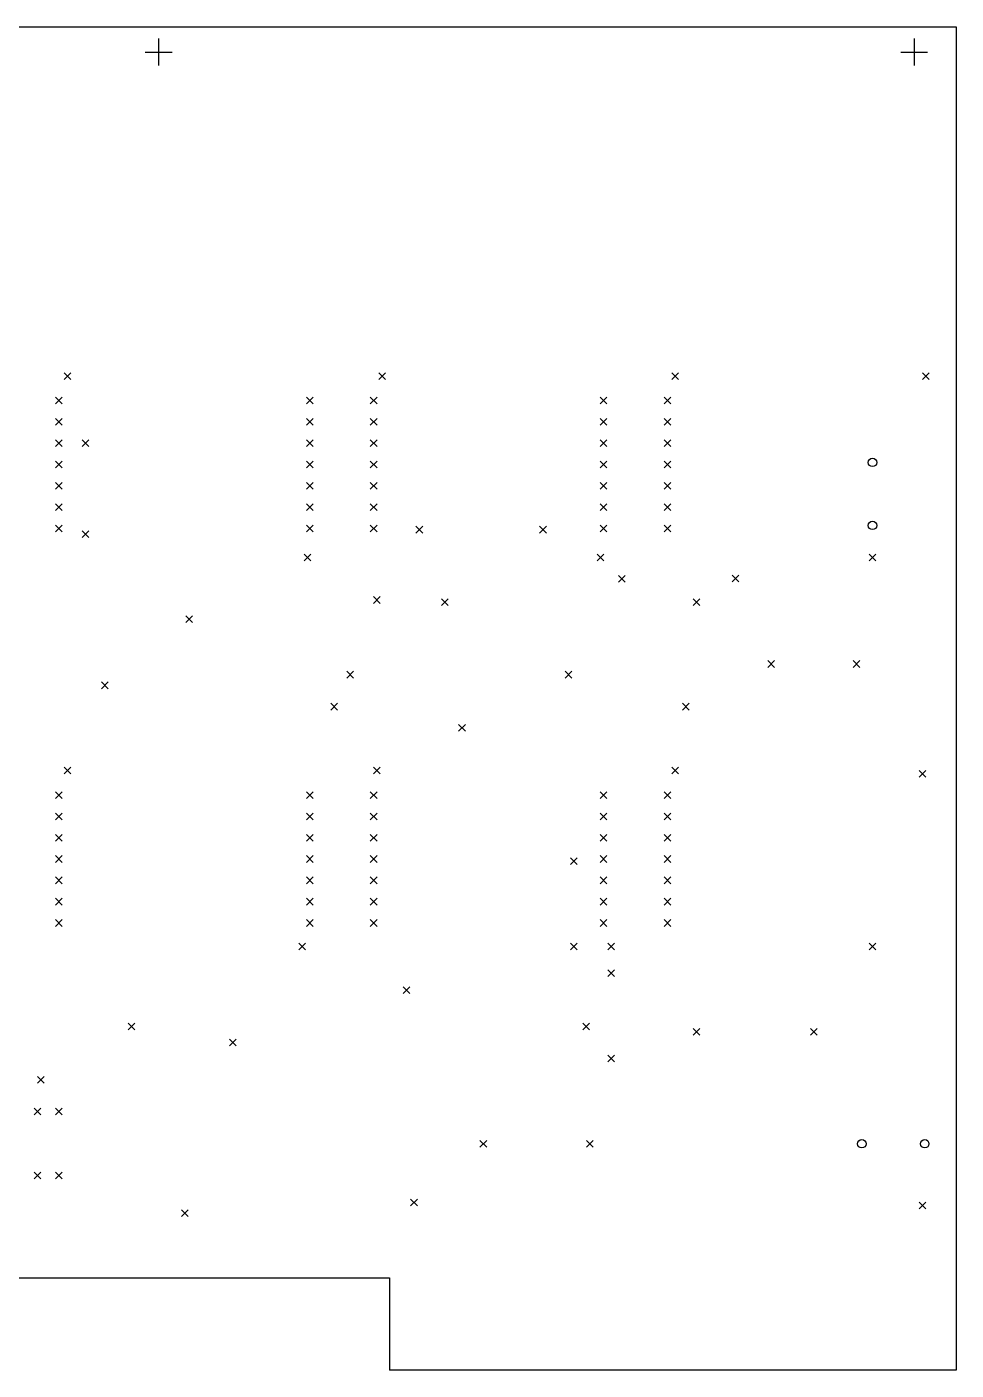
# Model space of a CAD drawing. Extents: x 2.63 to 11.42, y -9.45 to -2.36.
# Drawn here: x 7.06 to 11.42, y -8.66 to -2.36 of the extents above; entities that cross this region are included whole.
import ezdxf

# ---------------------------------------------------------------- set-up
doc = ezdxf.new("R2010")
doc.units = 0
doc.header["$MEASUREMENT"] = 0
doc.layers.add('BLACK', color=7, linetype='CONTINUOUS')

msp = doc.modelspace()

# ---------------------------------------------------------------- linework, layer by layer
at = {"layer": 'BLACK', "linetype": 'CONTINUOUS'}
for p, q in [((2.75591, -2.3622), (11.4173, -2.3622)), ((11.4173, -2.3622), (11.4173, -8.66142)), ((7.67717, -2.41732), (7.67717, -2.54331)), ((11.2205, -2.41732), (11.2205, -2.54331)), ((7.61417, -2.48031), (7.74016, -2.48031)), ((11.1575, -2.48031), (11.2835, -2.48031)), ((7.23425, -3.98425), (7.26575, -4.01575)), ((7.26575, -3.98425), (7.23425, -4.01575)), ((8.70925, -3.98425), (8.74075, -4.01575)), ((8.74075, -3.98425), (8.70925, -4.01575)), ((10.0843, -3.98425), (10.1157, -4.01575)), ((10.1157, -3.98425), (10.0843, -4.01575)), ((11.2593, -3.98425), (11.2907, -4.01575)), ((11.2907, -3.98425), (11.2593, -4.01575)), ((7.1937, -4.09843), (7.2252, -4.12992)), ((7.2252, -4.09843), (7.1937, -4.12992)), ((8.37008, -4.09843), (8.40157, -4.12992)), ((8.40157, -4.09843), (8.37008, -4.12992)), ((8.67008, -4.09843), (8.70157, -4.12992)), ((8.70157, -4.09843), (8.67008, -4.12992)), ((9.74803, -4.09843), (9.77953, -4.12992)), ((9.77953, -4.09843), (9.74803, -4.12992)), ((10.048, -4.09843), (10.0795, -4.12992)), ((10.0795, -4.09843), (10.048, -4.12992)), ((7.1937, -4.19843), (7.2252, -4.22992)), ((7.2252, -4.19843), (7.1937, -4.22992)), ((8.37008, -4.19843), (8.40157, -4.22992)), ((8.40157, -4.19843), (8.37008, -4.22992)), ((8.67008, -4.19843), (8.70157, -4.22992)), ((8.70157, -4.19843), (8.67008, -4.22992)), ((9.74803, -4.19843), (9.77953, -4.22992)), ((9.77953, -4.19843), (9.74803, -4.22992)), ((10.048, -4.19843), (10.0795, -4.22992)), ((10.0795, -4.19843), (10.048, -4.22992)), ((7.1937, -4.29843), (7.2252, -4.32992)), ((7.2252, -4.29843), (7.1937, -4.32992)), ((7.31843, -4.29843), (7.34992, -4.32992)), ((7.34992, -4.29843), (7.31843, -4.32992)), ((8.37008, -4.29843), (8.40157, -4.32992)), ((8.40157, -4.29843), (8.37008, -4.32992)), ((8.67008, -4.29843), (8.70157, -4.32992)), ((8.70157, -4.29843), (8.67008, -4.32992)), ((9.74803, -4.29843), (9.77953, -4.32992)), ((9.77953, -4.29843), (9.74803, -4.32992)), ((10.048, -4.29843), (10.0795, -4.32992)), ((10.0795, -4.29843), (10.048, -4.32992)), ((7.1937, -4.39843), (7.2252, -4.42992)), ((7.2252, -4.39843), (7.1937, -4.42992)), ((8.37008, -4.39843), (8.40157, -4.42992)), ((8.40157, -4.39843), (8.37008, -4.42992)), ((8.67008, -4.39843), (8.70157, -4.42992)), ((8.70157, -4.39843), (8.67008, -4.42992)), ((9.74803, -4.39843), (9.77953, -4.42992)), ((9.77953, -4.39843), (9.74803, -4.42992)), ((10.048, -4.39843), (10.0795, -4.42992)), ((10.0795, -4.39843), (10.048, -4.42992)), ((7.1937, -4.49843), (7.2252, -4.52992)), ((7.2252, -4.49843), (7.1937, -4.52992)), ((8.37008, -4.49843), (8.40157, -4.52992)), ((8.40157, -4.49843), (8.37008, -4.52992)), ((8.67008, -4.49843), (8.70157, -4.52992)), ((8.70157, -4.49843), (8.67008, -4.52992)), ((9.74803, -4.49843), (9.77953, -4.52992)), ((9.77953, -4.49843), (9.74803, -4.52992)), ((10.048, -4.49843), (10.0795, -4.52992)), ((10.0795, -4.49843), (10.048, -4.52992)), ((7.1937, -4.59843), (7.2252, -4.62992)), ((7.2252, -4.59843), (7.1937, -4.62992)), ((8.37008, -4.59843), (8.40157, -4.62992)), ((8.40157, -4.59843), (8.37008, -4.62992)), ((8.67008, -4.59843), (8.70157, -4.62992)), ((8.70157, -4.59843), (8.67008, -4.62992)), ((9.74803, -4.59843), (9.77953, -4.62992)), ((9.77953, -4.59843), (9.74803, -4.62992)), ((10.048, -4.59843), (10.0795, -4.62992)), ((10.0795, -4.59843), (10.048, -4.62992)), ((7.1937, -4.69843), (7.2252, -4.72992)), ((7.2252, -4.69843), (7.1937, -4.72992)), ((8.37008, -4.69843), (8.40157, -4.72992)), ((8.40157, -4.69843), (8.37008, -4.72992)), ((8.67008, -4.69843), (8.70157, -4.72992)), ((8.70157, -4.69843), (8.67008, -4.72992)), ((8.88425, -4.70425), (8.91575, -4.73575)), ((8.91575, -4.70425), (8.88425, -4.73575)), ((9.46425, -4.70425), (9.49575, -4.73575)), ((9.49575, -4.70425), (9.46425, -4.73575)), ((9.74803, -4.69843), (9.77953, -4.72992)), ((9.77953, -4.69843), (9.74803, -4.72992)), ((10.048, -4.69843), (10.0795, -4.72992)), ((10.0795, -4.69843), (10.048, -4.72992)), ((7.31843, -4.72508), (7.34992, -4.75657)), ((7.34992, -4.72508), (7.31843, -4.75657)), ((8.35925, -4.83425), (8.39075, -4.86575)), ((8.39075, -4.83425), (8.35925, -4.86575)), ((9.73425, -4.83425), (9.76575, -4.86575)), ((9.76575, -4.83425), (9.73425, -4.86575)), ((11.0093, -4.83425), (11.0407, -4.86575)), ((11.0407, -4.83425), (11.0093, -4.86575)), ((9.83425, -4.93425), (9.86575, -4.96575)), ((9.86575, -4.93425), (9.83425, -4.96575)), ((10.3663, -4.93372), (10.3978, -4.96522)), ((10.3978, -4.93372), (10.3663, -4.96522)), ((8.68425, -5.03425), (8.71575, -5.06575)), ((8.71575, -5.03425), (8.68425, -5.06575)), ((9.00425, -5.04425), (9.03575, -5.07575)), ((9.03575, -5.04425), (9.00425, -5.07575)), ((10.1843, -5.04425), (10.2157, -5.07575)), ((10.2157, -5.04425), (10.1843, -5.07575)), ((7.80425, -5.12425), (7.83575, -5.15575)), ((7.83575, -5.12425), (7.80425, -5.15575)), ((10.5343, -5.33425), (10.5657, -5.36575)), ((10.5657, -5.33425), (10.5343, -5.36575)), ((10.9343, -5.33425), (10.9657, -5.36575)), ((10.9657, -5.33425), (10.9343, -5.36575)), ((8.55925, -5.38425), (8.59075, -5.41575)), ((8.59075, -5.38425), (8.55925, -5.41575)), ((9.58425, -5.38425), (9.61575, -5.41575)), ((9.61575, -5.38425), (9.58425, -5.41575)), ((7.40925, -5.43425), (7.44075, -5.46575)), ((7.44075, -5.43425), (7.40925, -5.46575)), ((8.48425, -5.53425), (8.51575, -5.56575)), ((8.51575, -5.53425), (8.48425, -5.56575)), ((10.1343, -5.53425), (10.1657, -5.56575)), ((10.1657, -5.53425), (10.1343, -5.56575)), ((9.08425, -5.63425), (9.11575, -5.66575)), ((9.11575, -5.63425), (9.08425, -5.66575)), ((7.23425, -5.83425), (7.26575, -5.86575)), ((7.26575, -5.83425), (7.23425, -5.86575)), ((8.68425, -5.83425), (8.71575, -5.86575)), ((8.71575, -5.83425), (8.68425, -5.86575)), ((10.0843, -5.83425), (10.1157, -5.86575)), ((10.1157, -5.83425), (10.0843, -5.86575)), ((11.2443, -5.84917), (11.2758, -5.88067)), ((11.2758, -5.84917), (11.2443, -5.88067)), ((7.1937, -5.94882), (7.2252, -5.98031)), ((7.2252, -5.94882), (7.1937, -5.98031)), ((8.37008, -5.94882), (8.40157, -5.98031)), ((8.40157, -5.94882), (8.37008, -5.98031)), ((8.67008, -5.94882), (8.70157, -5.98031)), ((8.70157, -5.94882), (8.67008, -5.98031)), ((9.74803, -5.94882), (9.77953, -5.98031)), ((9.77953, -5.94882), (9.74803, -5.98031)), ((10.048, -5.94882), (10.0795, -5.98031)), ((10.0795, -5.94882), (10.048, -5.98031)), ((7.1937, -6.04882), (7.2252, -6.08031)), ((7.2252, -6.04882), (7.1937, -6.08031)), ((8.37008, -6.04882), (8.40157, -6.08031)), ((8.40157, -6.04882), (8.37008, -6.08031)), ((8.67008, -6.04882), (8.70157, -6.08031)), ((8.70157, -6.04882), (8.67008, -6.08031)), ((9.74803, -6.04882), (9.77953, -6.08031)), ((9.77953, -6.04882), (9.74803, -6.08031)), ((10.048, -6.04882), (10.0795, -6.08031)), ((10.0795, -6.04882), (10.048, -6.08031)), ((7.1937, -6.14882), (7.2252, -6.18031)), ((7.2252, -6.14882), (7.1937, -6.18031)), ((8.37008, -6.14882), (8.40157, -6.18031)), ((8.40157, -6.14882), (8.37008, -6.18031)), ((8.67008, -6.14882), (8.70157, -6.18031)), ((8.70157, -6.14882), (8.67008, -6.18031)), ((9.74803, -6.14882), (9.77953, -6.18031)), ((9.77953, -6.14882), (9.74803, -6.18031)), ((10.048, -6.14882), (10.0795, -6.18031)), ((10.0795, -6.14882), (10.048, -6.18031)), ((7.1937, -6.24882), (7.2252, -6.28031)), ((7.2252, -6.24882), (7.1937, -6.28031)), ((8.37008, -6.24882), (8.40157, -6.28031)), ((8.40157, -6.24882), (8.37008, -6.28031)), ((8.67008, -6.24882), (8.70157, -6.28031)), ((8.70157, -6.24882), (8.67008, -6.28031)), ((9.60925, -6.25925), (9.64075, -6.29075)), ((9.64075, -6.25925), (9.60925, -6.29075)), ((9.74803, -6.24882), (9.77953, -6.28031)), ((9.77953, -6.24882), (9.74803, -6.28031)), ((10.048, -6.24882), (10.0795, -6.28031)), ((10.0795, -6.24882), (10.048, -6.28031)), ((7.1937, -6.34882), (7.2252, -6.38031)), ((7.2252, -6.34882), (7.1937, -6.38031)), ((8.37008, -6.34882), (8.40157, -6.38031)), ((8.40157, -6.34882), (8.37008, -6.38031)), ((8.67008, -6.34882), (8.70157, -6.38031)), ((8.70157, -6.34882), (8.67008, -6.38031)), ((9.74803, -6.34882), (9.77953, -6.38031)), ((9.77953, -6.34882), (9.74803, -6.38031)), ((10.048, -6.34882), (10.0795, -6.38031)), ((10.0795, -6.34882), (10.048, -6.38031)), ((7.1937, -6.44882), (7.2252, -6.48031)), ((7.2252, -6.44882), (7.1937, -6.48031)), ((8.37008, -6.44882), (8.40157, -6.48031)), ((8.40157, -6.44882), (8.37008, -6.48031)), ((8.67008, -6.44882), (8.70157, -6.48031)), ((8.70157, -6.44882), (8.67008, -6.48031)), ((9.74803, -6.44882), (9.77953, -6.48031)), ((9.77953, -6.44882), (9.74803, -6.48031)), ((10.048, -6.44882), (10.0795, -6.48031)), ((10.0795, -6.44882), (10.048, -6.48031)), ((7.1937, -6.54882), (7.2252, -6.58031)), ((7.2252, -6.54882), (7.1937, -6.58031)), ((8.37008, -6.54882), (8.40157, -6.58031)), ((8.40157, -6.54882), (8.37008, -6.58031)), ((8.67008, -6.54882), (8.70157, -6.58031)), ((8.70157, -6.54882), (8.67008, -6.58031)), ((9.74803, -6.54882), (9.77953, -6.58031)), ((9.77953, -6.54882), (9.74803, -6.58031)), ((10.048, -6.54882), (10.0795, -6.58031)), ((10.0795, -6.54882), (10.048, -6.58031)), ((8.33425, -6.65925), (8.36575, -6.69075)), ((8.36575, -6.65925), (8.33425, -6.69075)), ((9.60925, -6.65925), (9.64075, -6.69075)), ((9.64075, -6.65925), (9.60925, -6.69075)), ((9.78425, -6.65925), (9.81575, -6.69075)), ((9.81575, -6.65925), (9.78425, -6.69075)), ((11.0093, -6.65925), (11.0407, -6.69075)), ((11.0407, -6.65925), (11.0093, -6.69075)), ((9.78425, -6.78425), (9.81575, -6.81575)), ((9.81575, -6.78425), (9.78425, -6.81575)), ((8.82425, -6.86425), (8.85575, -6.89575)), ((8.85575, -6.86425), (8.82425, -6.89575)), ((7.53425, -7.03425), (7.56575, -7.06575)), ((7.56575, -7.03425), (7.53425, -7.06575)), ((9.66634, -7.03425), (9.69784, -7.06575)), ((9.69784, -7.03425), (9.66634, -7.06575)), ((8.00925, -7.10925), (8.04075, -7.14075)), ((8.04075, -7.10925), (8.00925, -7.14075)), ((10.1843, -7.05925), (10.2157, -7.09075)), ((10.2157, -7.05925), (10.1843, -7.09075)), ((10.7343, -7.05925), (10.7657, -7.09075)), ((10.7657, -7.05925), (10.7343, -7.09075)), ((9.78425, -7.18425), (9.81575, -7.21575)), ((9.81575, -7.18425), (9.78425, -7.21575)), ((7.10925, -7.28425), (7.14075, -7.31575)), ((7.14075, -7.28425), (7.10925, -7.31575)), ((7.0937, -7.43228), (7.1252, -7.46378)), ((7.1252, -7.43228), (7.0937, -7.46378)), ((7.1937, -7.43228), (7.2252, -7.46378)), ((7.2252, -7.43228), (7.1937, -7.46378)), ((9.18425, -7.58425), (9.21575, -7.61575)), ((9.21575, -7.58425), (9.18425, -7.61575)), ((9.68425, -7.58425), (9.71575, -7.61575)), ((9.71575, -7.58425), (9.68425, -7.61575)), ((7.0937, -7.73228), (7.1252, -7.76378)), ((7.1252, -7.73228), (7.0937, -7.76378)), ((7.1937, -7.73228), (7.2252, -7.76378)), ((7.2252, -7.73228), (7.1937, -7.76378)), ((8.85925, -7.85925), (8.89075, -7.89075)), ((8.89075, -7.85925), (8.85925, -7.89075)), ((7.78425, -7.90925), (7.81575, -7.94075)), ((7.81575, -7.90925), (7.78425, -7.94075)), ((11.2443, -7.87417), (11.2758, -7.90567)), ((11.2758, -7.87417), (11.2443, -7.90567)), ((5.41339, -8.22835), (8.75984, -8.22835)), ((8.75984, -8.22835), (8.75984, -8.66142)), ((11.4173, -8.66142), (8.75984, -8.66142))]:
    msp.add_line(p, q, dxfattribs=at)
at = {"layer": 'BLACK'}
for centre in [(11.025, -4.40472), (11.025, -4.7), (10.975, -7.6), (11.2703, -7.6)]:
    msp.add_circle(centre, 0.01969, dxfattribs=at)

doc.saveas('drawing.dxf')
